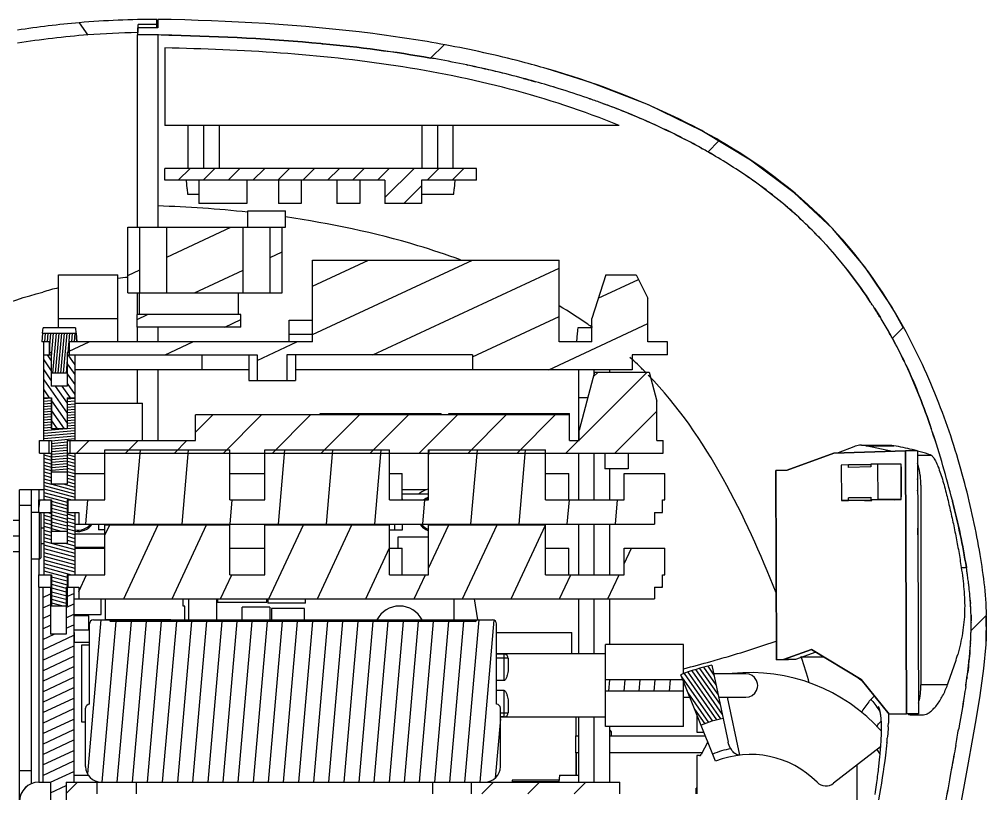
# Model space of a CAD drawing. Header units: millimetres. Extents: x 0 to 841, y 0 to 594.
# Drawn here: x 411.5 to 473.5, y 321.3 to 371 of the extents above; entities that cross this region are included whole.
import ezdxf

# ---------------------------------------------------------------- set-up
doc = ezdxf.new("R2010")
doc.units = ezdxf.units.MM
doc.header["$LTSCALE"] = 46.255
doc.layers.get('0').update_dxf_attribs({"linetype": 'CONTINUOUS'})
for name, color, linetype in [('3_ALL_AXES', 7, 'CONTINUOUS'), ('7_ALL_FEATURES', 7, 'CONTINUOUS'), ('AXIS', 7, 'CONTINUOUS'), ('DCURVE', 7, 'CONTINUOUS')]:
    doc.layers.add(name, color=color, linetype=linetype)

msp = doc.modelspace()

# ---------------------------------------------------------------- linework, layer by layer
at = {"color": 7, "linetype": 'CONTINUOUS'}
for p, q in [((420.377, 370.967), (420.377, 370.417)), ((419.077, 370.418), (419.077, 369.967)), ((420.377, 370.417), (419.077, 370.418)), ((419.127, 370.124), (419.127, 370.636)), ((420.327, 370.636), (419.127, 370.636)), ((420.327, 370.636), (420.327, 370.96)), ((420.327, 370.504), (420.327, 370.636)), ((420.327, 370.434), (420.327, 370.504)), ((419.071, 370.123), (419.127, 370.124)), ((419.077, 369.881), (419.077, 369.967)), ((420.377, 369.967), (419.077, 369.967)), ((419.077, 357.635), (419.077, 369.881)), ((420.377, 369.967), (420.433, 369.966)), ((420.433, 369.966), (420.377, 369.967)), ((420.377, 369.967), (420.377, 369.748)), ((420.377, 369.748), (420.377, 369.495)), ((421.289, 369.947), (421.076, 369.952)), ((421.076, 369.952), (421.289, 369.947)), ((420.377, 369.495), (420.377, 365.501)), ((420.827, 369.131), (420.827, 364.156)), ((430.845, 369.415), (430.925, 369.407)), ((430.845, 369.415), (430.925, 369.408)), ((430.925, 369.407), (430.845, 369.415)), ((430.925, 369.408), (430.97, 369.403)), ((430.97, 369.403), (430.925, 369.407)), ((440.187, 368.043), (440.262, 368.028)), ((440.248, 368.03), (440.187, 368.043)), ((440.187, 368.043), (440.262, 368.028)), ((443.828, 367.179), (443.912, 367.156)), ((443.912, 367.156), (444.031, 367.124)), ((444.031, 367.124), (444.146, 367.093)), ((444.146, 367.093), (444.256, 367.063)), ((444.256, 367.063), (444.359, 367.034)), ((444.359, 367.034), (444.456, 367.007)), ((444.456, 367.007), (444.545, 366.982)), ((444.545, 366.982), (444.609, 366.964)), ((420.377, 365.501), (420.377, 362.524)), ((449.036, 365.53), (448.911, 365.576)), ((448.911, 365.575), (449.035, 365.529)), ((449.97, 364.156), (420.827, 364.156)), ((422.327, 361.406), (422.327, 364.156)), ((423.327, 361.406), (423.327, 364.156)), ((424.327, 361.406), (424.327, 364.156)), ((437.327, 361.406), (437.327, 364.156)), ((438.327, 361.406), (438.327, 364.156)), ((439.327, 361.406), (439.327, 364.156)), ((420.377, 362.524), (420.377, 361.233)), ((455.217, 362.715), (455.257, 362.693)), ((455.258, 362.696), (455.218, 362.718)), ((455.257, 362.693), (455.307, 362.665)), ((455.308, 362.668), (455.258, 362.696)), ((420.377, 361.233), (420.377, 359.78)), ((420.827, 360.656), (420.827, 361.406)), ((440.827, 361.406), (420.827, 361.406)), ((440.827, 360.656), (440.827, 361.406)), ((434.948, 360.656), (420.827, 360.656)), ((422.202, 360.656), (422.25, 360.106)), ((423.004, 360.656), (423.004, 359.156)), ((426.081, 360.656), (426.081, 359.156)), ((428.115, 360.656), (428.115, 359.156)), ((429.575, 360.656), (429.575, 359.156)), ((431.87, 360.656), (431.87, 359.156)), ((433.331, 360.656), (433.331, 359.156)), ((434.948, 360.656), (434.948, 359.156)), ((437.295, 360.656), (437.295, 359.156)), ((440.827, 360.656), (437.295, 360.656)), ((439.404, 360.106), (439.452, 360.656)), ((422.25, 360.106), (422.261, 360.106)), ((422.261, 360.106), (422.271, 359.989)), ((422.271, 359.989), (422.282, 359.873)), ((422.282, 359.873), (422.292, 359.756)), ((439.363, 359.756), (439.373, 359.873)), ((439.373, 359.873), (439.383, 359.989)), ((439.383, 359.989), (439.394, 360.106)), ((439.394, 360.106), (439.404, 360.106)), ((460.604, 359.051), (458.966, 360.332)), ((420.377, 359.78), (420.377, 359.721)), ((420.377, 359.721), (420.377, 359.002)), ((422.292, 359.756), (423.004, 359.756)), ((437.295, 359.756), (439.363, 359.756)), ((420.377, 359.002), (420.377, 357.637)), ((426.081, 359.156), (423.004, 359.156)), ((426.16, 357.635), (426.16, 358.685)), ((429.575, 359.156), (428.115, 359.156)), ((428.56, 357.635), (428.56, 358.685)), ((433.331, 359.156), (431.87, 359.156)), ((437.295, 359.156), (434.948, 359.156)), ((460.632, 359.02), (460.601, 359.047)), ((460.604, 359.051), (461.335, 358.412)), ((418.46, 353.435), (418.46, 357.635)), ((418.46, 357.635), (420.958, 357.635)), ((419.226, 353.435), (419.226, 357.635)), ((420.966, 353.435), (420.966, 357.635)), ((420.966, 357.635), (425.853, 357.635)), ((425.853, 353.435), (425.853, 357.635)), ((427.215, 357.635), (428.36, 357.635)), ((427.593, 353.435), (427.593, 357.635)), ((428.36, 353.435), (428.36, 357.635)), ((430.31, 350.285), (430.31, 355.535)), ((430.31, 355.535), (446.11, 355.535)), ((446.11, 350.285), (446.11, 355.535)), ((417.832, 354.358), (417.809, 354.355)), ((449.11, 354.585), (448.21, 351.785)), ((449.11, 354.585), (451.06, 354.585)), ((451.06, 354.585), (451.81, 353.085)), ((418.46, 353.435), (420.958, 353.435)), ((419.077, 352.035), (419.077, 353.435)), ((420.966, 353.435), (425.853, 353.435)), ((425.862, 353.435), (428.36, 353.435)), ((451.81, 350.285), (451.81, 353.085)), ((466.011, 352.948), (465.983, 352.991)), ((466.344, 352.442), (466.72, 351.847)), ((419.06, 351.235), (419.06, 352.035)), ((425.71, 352.035), (419.06, 352.035)), ((425.71, 351.235), (425.71, 352.035)), ((448.21, 350.285), (448.21, 351.785)), ((412.993, 350.835), (413.024, 351.185)), ((415.095, 351.185), (413.024, 351.185)), ((415.095, 351.185), (415.126, 350.835)), ((425.71, 351.235), (419.06, 351.235)), ((419.077, 350.285), (419.077, 351.235)), ((420.377, 351.237), (420.377, 350.286)), ((447.314, 351.185), (447.304, 351.069)), ((448.21, 351.185), (447.314, 351.185)), ((412.983, 350.835), (412.935, 350.285)), ((412.983, 350.835), (412.935, 350.285)), ((412.983, 350.835), (415.136, 350.835)), ((415.184, 350.285), (415.136, 350.835)), ((415.137, 350.835), (415.185, 350.285)), ((447.273, 350.835), (447.225, 350.285)), ((447.283, 350.835), (447.273, 350.835)), ((447.294, 350.952), (447.283, 350.835)), ((447.304, 351.069), (447.294, 350.952)), ((413.435, 350.285), (412.935, 350.285)), ((413.06, 343.955), (413.06, 350.285)), ((413.415, 350.285), (413.415, 349.455)), ((413.435, 350.285), (413.435, 349.61)), ((413.435, 350.285), (413.435, 349.61)), ((414.684, 350.285), (414.684, 349.61)), ((430.31, 350.285), (414.684, 350.285)), ((414.685, 350.285), (414.685, 349.61)), ((414.704, 350.285), (414.704, 349.455)), ((448.21, 350.285), (446.11, 350.285)), ((453.06, 350.285), (451.81, 350.285)), ((453.06, 349.455), (453.06, 350.285)), ((413.06, 349.455), (413.548, 349.455)), ((413.435, 349.61), (413.548, 349.61)), ((413.547, 349.61), (413.547, 349.455)), ((413.548, 349.61), (413.548, 347.455)), ((414.571, 349.61), (414.571, 347.455)), ((414.571, 349.61), (414.685, 349.61)), ((414.571, 349.455), (426.756, 349.455)), ((414.572, 349.61), (414.572, 349.455)), ((415.06, 349.455), (415.06, 343.955)), ((426.21, 349.455), (426.21, 347.805)), ((426.756, 349.455), (426.756, 347.805)), ((428.664, 349.455), (428.664, 347.805)), ((440.56, 349.455), (428.664, 349.455)), ((429.21, 349.455), (429.21, 347.805)), ((440.56, 349.455), (440.56, 348.505)), ((450.81, 349.455), (450.81, 348.505)), ((453.06, 349.455), (450.81, 349.455)), ((414.571, 348.285), (413.548, 348.285)), ((419.077, 346.355), (419.077, 348.505)), ((420.377, 348.506), (420.377, 343.955)), ((450.81, 348.505), (440.56, 348.505)), ((447.35, 348.505), (447.35, 343.955)), ((448.392, 348.355), (447.392, 344.623)), ((448.35, 348.505), (448.35, 348.196)), ((448.392, 348.355), (451.892, 348.355)), ((449.35, 348.505), (449.35, 348.355)), ((451.892, 348.355), (452.392, 346.489)), ((414.571, 347.455), (413.548, 347.455)), ((426.21, 347.805), (429.21, 347.805)), ((413.06, 346.705), (413.561, 346.705)), ((413.548, 346.705), (413.548, 344.705)), ((413.56, 346.705), (413.56, 344.705)), ((413.561, 346.705), (413.561, 344.705)), ((414.559, 346.705), (414.559, 344.705)), ((414.559, 346.705), (415.06, 346.705)), ((414.56, 346.705), (414.56, 344.705)), ((414.571, 346.705), (414.571, 344.705)), ((415.06, 346.355), (419.392, 346.355)), ((419.392, 343.955), (419.392, 346.355)), ((447.95, 346.705), (447.35, 346.705)), ((452.392, 343.955), (452.392, 346.489)), ((422.792, 343.955), (422.792, 345.605)), ((446.792, 345.605), (422.792, 345.605)), ((430.792, 345.605), (430.792, 345.705)), ((430.792, 345.705), (438.542, 345.705)), ((438.542, 345.605), (438.542, 345.705)), ((439.042, 345.605), (439.042, 345.705)), ((439.042, 345.705), (446.792, 345.705)), ((446.792, 343.955), (446.792, 345.705)), ((414.571, 344.705), (413.548, 344.705)), ((447.392, 343.955), (447.392, 344.623)), ((412.792, 343.155), (412.792, 343.955)), ((412.792, 343.955), (413.561, 343.955)), ((413.385, 343.955), (413.385, 343.155)), ((413.56, 343.955), (413.56, 341.955)), ((413.561, 343.955), (413.561, 341.955)), ((414.559, 343.955), (414.559, 341.955)), ((414.559, 343.955), (422.792, 343.955)), ((414.56, 343.955), (414.56, 341.955)), ((414.734, 343.955), (414.734, 343.155)), ((446.792, 343.955), (447.392, 343.955)), ((452.392, 343.955), (452.792, 343.955)), ((452.792, 343.155), (452.792, 343.955)), ((412.792, 343.155), (413.56, 343.155)), ((413.06, 343.155), (413.06, 340.155)), ((413.548, 343.155), (413.548, 341.155)), ((414.56, 343.155), (452.792, 343.155)), ((414.571, 343.155), (414.571, 341.155)), ((415.06, 343.155), (415.06, 340.155)), ((416.992, 340.155), (416.992, 343.355)), ((416.992, 343.355), (424.992, 343.355)), ((424.992, 340.155), (424.992, 343.355)), ((427.242, 340.155), (427.242, 343.355)), ((427.242, 343.355), (435.242, 343.355)), ((435.242, 340.155), (435.242, 343.355)), ((437.742, 340.155), (437.742, 343.355)), ((437.742, 343.355), (445.242, 343.355)), ((445.242, 340.155), (445.242, 343.355)), ((447.35, 343.155), (447.35, 340.155)), ((448.35, 343.155), (448.35, 340.155)), ((449.042, 343.155), (449.042, 342.155)), ((450.542, 343.155), (450.542, 342.155)), ((460.733, 342.062), (463.744, 343.154)), ((463.744, 343.154), (468.332, 343.291)), ((465.014, 343.561), (464.016, 343.162)), ((465.515, 343.66), (467.298, 343.66)), ((465.784, 343.632), (465.515, 343.66)), ((465.784, 343.632), (467.586, 343.632)), ((467.502, 343.266), (465.784, 343.632)), ((468.332, 343.291), (468.402, 326.439)), ((469.097, 343.291), (468.332, 343.291)), ((469.097, 343.291), (469.167, 326.439)), ((466.561, 342.449), (466.107, 342.436)), ((466.107, 342.436), (466.107, 342.266)), ((466.571, 340.176), (466.561, 342.449)), ((468.045, 342.449), (466.561, 342.449)), ((468.054, 340.176), (468.045, 342.449)), ((469.098, 343.017), (469.975, 343.017)), ((413.56, 341.955), (414.56, 341.955)), ((415.06, 341.855), (416.992, 341.855)), ((424.992, 341.855), (427.242, 341.855)), ((435.242, 341.855), (436.042, 341.855)), ((436.042, 340.155), (436.042, 341.855)), ((445.242, 341.855), (446.742, 341.855)), ((446.742, 340.155), (446.742, 341.855)), ((449.35, 342.155), (449.35, 340.155)), ((450.292, 340.155), (450.292, 341.855)), ((450.292, 341.855), (452.892, 341.855)), ((452.892, 340.155), (452.892, 341.855)), ((460.009, 342.04), (460.733, 342.062)), ((460.06, 329.903), (460.009, 342.04)), ((464.668, 342.393), (464.213, 342.379)), ((464.213, 342.379), (464.223, 340.106)), ((464.669, 342.223), (464.668, 342.393)), ((466.107, 342.393), (464.668, 342.393)), ((466.107, 342.266), (464.669, 342.223)), ((412.75, 340.805), (412.25, 340.805)), ((412.75, 340.805), (412.75, 340.155)), ((414.571, 341.155), (413.548, 341.155)), ((469.313, 341.097), (469.313, 329.01)), ((412.742, 339.355), (412.742, 340.155)), ((412.742, 340.155), (413.561, 340.155)), ((413.511, 340.155), (413.511, 339.355)), ((413.56, 340.155), (413.56, 338.155)), ((413.561, 340.155), (413.561, 338.155)), ((414.559, 340.155), (414.559, 338.155)), ((414.559, 340.155), (416.992, 340.155)), ((414.56, 340.155), (414.56, 338.155)), ((414.609, 340.155), (414.609, 339.355)), ((424.992, 340.155), (427.242, 340.155)), ((435.242, 340.155), (437.742, 340.155)), ((437.742, 340.525), (436.042, 340.525)), ((436.042, 340.225), (436.08, 340.225)), ((436.08, 340.155), (436.08, 340.225)), ((445.242, 340.155), (450.292, 340.155)), ((452.742, 339.355), (452.742, 340.155)), ((452.742, 340.155), (452.892, 340.155)), ((464.223, 340.106), (464.677, 340.12)), ((465.706, 340.106), (464.223, 340.106)), ((464.677, 340.29), (466.115, 340.332)), ((464.677, 340.12), (464.677, 340.29)), ((466.116, 340.29), (464.677, 340.29)), ((466.161, 340.12), (464.677, 340.12)), ((465.706, 340.106), (466.161, 340.12)), ((466.115, 340.332), (466.116, 340.162)), ((466.116, 340.162), (466.571, 340.176)), ((467.6, 340.162), (466.116, 340.162)), ((466.161, 340.12), (466.161, 340.162)), ((468.054, 340.176), (466.571, 340.176)), ((467.6, 340.162), (468.054, 340.176)), ((471.35, 340.047), (471.335, 340.109)), ((471.335, 340.109), (471.351, 340.047)), ((412.742, 339.355), (413.56, 339.355)), ((412.8, 336.355), (412.8, 339.355)), ((412.9, 339.255), (412.8, 339.355)), ((413.06, 339.355), (413.06, 335.355)), ((413.548, 339.355), (413.548, 337.355)), ((414.56, 339.355), (415.309, 339.355)), ((414.571, 339.355), (414.571, 337.355)), ((415.06, 339.355), (415.06, 335.355)), ((415.309, 339.355), (415.309, 338.605)), ((452.242, 339.355), (452.242, 338.605)), ((452.242, 339.355), (452.742, 339.355)), ((409, 338.855), (411.5, 338.855)), ((412.9, 336.455), (412.9, 339.255)), ((413.56, 338.155), (414.56, 338.155)), ((415.06, 338.605), (452.242, 338.605)), ((416.583, 338.605), (416.583, 338.239)), ((416.992, 338.239), (416.583, 338.239)), ((416.992, 335.355), (416.992, 338.555)), ((416.992, 338.555), (424.992, 338.555)), ((420.52, 338.555), (420.52, 338.605)), ((420.876, 338.555), (420.876, 338.605)), ((422.527, 338.605), (422.527, 338.555)), ((423.305, 338.605), (423.305, 338.555)), ((424.555, 338.605), (424.555, 338.555)), ((424.992, 335.355), (424.992, 338.555)), ((427.242, 335.355), (427.242, 338.555)), ((427.242, 338.555), (435.242, 338.555)), ((430.055, 338.555), (430.055, 338.605)), ((431.08, 338.605), (431.08, 338.555)), ((431.58, 338.605), (431.58, 338.555)), ((435.242, 335.355), (435.242, 338.555)), ((435.242, 338.225), (436.08, 338.225)), ((435.58, 338.225), (435.58, 338.605)), ((436.08, 338.225), (436.08, 338.605)), ((437.742, 335.355), (437.742, 338.555)), ((437.742, 338.555), (445.242, 338.555)), ((439.38, 338.555), (439.38, 338.605)), ((445.242, 335.355), (445.242, 338.555)), ((447.35, 338.605), (447.35, 335.355)), ((448.35, 338.605), (448.35, 335.355)), ((449.35, 338.605), (449.35, 335.355)), ((409, 337.855), (411.5, 337.855)), ((415.06, 337.985), (416.992, 337.985)), ((435.78, 337.775), (435.78, 337.055)), ((437.742, 337.775), (435.78, 337.775)), ((409, 336.855), (411.5, 336.855)), ((414.571, 337.355), (413.548, 337.355)), ((416.992, 337.096), (415.06, 337.096)), ((415.06, 337.055), (416.992, 337.055)), ((424.992, 337.055), (427.242, 337.055)), ((435.242, 337.055), (436.042, 337.055)), ((436.042, 335.355), (436.042, 337.055)), ((445.242, 337.055), (446.742, 337.055)), ((446.742, 335.355), (446.742, 337.055)), ((450.292, 335.355), (450.292, 337.055)), ((450.292, 337.055), (452.892, 337.055)), ((452.892, 335.355), (452.892, 337.055)), ((412.75, 336.355), (412.75, 335.355)), ((412.9, 336.455), (412.8, 336.355)), ((472.239, 335.782), (472.233, 335.825)), ((472.233, 335.823), (472.239, 335.782)), ((472.233, 335.823), (472.235, 335.811)), ((472.235, 335.811), (472.239, 335.782)), ((472.253, 335.689), (472.239, 335.782)), ((412.742, 334.555), (412.742, 335.355)), ((412.742, 335.355), (413.561, 335.355)), ((413.511, 335.355), (413.511, 334.555)), ((413.56, 335.355), (413.56, 333.355)), ((413.561, 335.355), (413.561, 333.355)), ((414.559, 335.355), (414.559, 333.355)), ((414.559, 335.355), (416.992, 335.355)), ((414.56, 335.355), (414.56, 334.555)), ((414.609, 335.355), (414.609, 334.555)), ((424.992, 335.355), (427.242, 335.355)), ((435.242, 335.355), (437.742, 335.355)), ((445.242, 335.355), (450.292, 335.355)), ((452.742, 334.555), (452.742, 335.355)), ((452.742, 335.355), (452.892, 335.355)), ((472.312, 335.283), (472.301, 335.36)), ((412.742, 334.555), (413.56, 334.555)), ((412.75, 334.555), (412.75, 322.055)), ((413, 334.555), (413, 322.055)), ((413.487, 334.555), (413.487, 331.555)), ((414.512, 334.555), (414.512, 331.555)), ((414.512, 334.555), (415.309, 334.555)), ((415, 334.555), (415, 322.055)), ((415.309, 334.555), (415.309, 333.805)), ((452.242, 334.555), (452.242, 333.805)), ((452.242, 334.555), (452.742, 334.555)), ((415, 333.805), (452.242, 333.805)), ((416.754, 332.8), (416.754, 333.805)), ((416.995, 333.805), (416.995, 332.494)), ((422.005, 333.35), (422.005, 333.805)), ((422.362, 332.455), (422.362, 333.805)), ((424.14, 333.805), (424.14, 332.455)), ((424.203, 333.805), (424.203, 333.604)), ((427.378, 333.604), (427.378, 333.805)), ((427.442, 333.805), (427.442, 333.54)), ((429.855, 333.54), (429.855, 333.805)), ((439.38, 332.455), (439.38, 333.805)), ((447.35, 333.805), (447.35, 330.28)), ((448.35, 333.805), (448.35, 330.28)), ((449.35, 333.805), (449.35, 330.88)), ((413.56, 333.355), (414.559, 333.355)), ((422.108, 333.35), (422.005, 333.35)), ((422.108, 332.455), (422.108, 333.35)), ((424.203, 333.604), (427.378, 333.604)), ((425.791, 332.455), (425.791, 333.286)), ((427.569, 333.286), (425.791, 333.286)), ((429.855, 333.54), (427.442, 333.54)), ((427.569, 333.286), (427.569, 332.455)), ((427.669, 333.183), (427.669, 332.455)), ((429.796, 333.183), (427.669, 333.183)), ((429.796, 332.455), (429.796, 333.183)), ((472.487, 333.672), (472.497, 333.521)), ((415, 332.8), (416.754, 332.8)), ((415.948, 332.715), (415, 332.715)), ((415.948, 331.826), (415.948, 332.715)), ((472.533, 332.764), (472.535, 332.679)), ((472.535, 332.679), (472.539, 332.41)), ((473.497, 330.889), (473.534, 332.709)), ((416, 327.055), (416, 332.205)), ((416.25, 332.455), (441.85, 332.455)), ((416.995, 332.494), (421.219, 332.494)), ((417.3, 332.405), (440.8, 332.405)), ((440.75, 332.355), (417.35, 332.355)), ((420.05, 332.355), (420.05, 332.455)), ((421.219, 332.494), (421.219, 332.455)), ((438.05, 332.355), (438.05, 332.455)), ((442.1, 327.055), (442.1, 332.205)), ((472.54, 332.32), (472.54, 332.286)), ((414.512, 331.555), (413.487, 331.555)), ((415, 331.826), (415.948, 331.826)), ((415.034, 331.648), (415, 331.648)), ((415.034, 331.015), (415.034, 331.648)), ((416, 331.015), (415, 331.015)), ((415.48, 330.85), (415.48, 325.925)), ((416, 330.85), (415.48, 330.85)), ((449.1, 325.63), (449.1, 330.88)), ((454.1, 330.88), (449.1, 330.88)), ((454.1, 329.005), (454.1, 330.88)), ((472.501, 330.981), (472.499, 330.943)), ((449.1, 330.28), (442.1, 330.28)), ((442.6, 330.255), (442.1, 330.255)), ((442.6, 328.572), (442.6, 330.255)), ((462.297, 330.563), (460.515, 329.916)), ((462.585, 330.39), (461.279, 329.916)), ((461.658, 330.05), (461.639, 330.103)), ((463.085, 330.068), (461.697, 330.068)), ((465.493, 328.641), (462.297, 330.563)), ((442.85, 330.005), (442.1, 330.005)), ((442.85, 330.005), (442.85, 329.274)), ((455.908, 329.551), (456.955, 324.624)), ((460.515, 329.916), (460.06, 329.903)), ((460.825, 329.903), (460.06, 329.903)), ((461.279, 329.916), (460.515, 329.916)), ((461.279, 329.916), (460.825, 329.903)), ((456.152, 323.393), (453.911, 328.94)), ((458.1, 329.005), (456.024, 329.005)), ((465.198, 328.818), (465.475, 328.616)), ((469.313, 329.01), (469.313, 328.304)), ((442.6, 328.572), (442.1, 328.572)), ((454.1, 328.616), (449.1, 328.616)), ((454.1, 325.63), (454.1, 328.616)), ((465.475, 328.616), (465.567, 328.549)), ((467.285, 326.406), (465.493, 328.641)), ((471.028, 328.304), (469.313, 328.304)), ((472.274, 328.767), (472.261, 328.675)), ((442.6, 327.938), (442.1, 327.938)), ((442.6, 326.255), (442.6, 327.938)), ((454.1, 327.894), (449.1, 327.894)), ((442.85, 327.236), (442.85, 326.505)), ((454.1, 327.505), (454.491, 327.505)), ((456.343, 327.505), (458.1, 327.505)), ((457.706, 323.79), (456.916, 327.505)), ((415.75, 323.055), (415.75, 326.805)), ((442.35, 323.055), (442.35, 326.805)), ((442.35, 326.505), (442.85, 326.505)), ((468.402, 326.439), (467.285, 326.406)), ((468.049, 326.406), (467.285, 326.406)), ((469.167, 326.439), (468.049, 326.406)), ((469.167, 326.439), (468.402, 326.439)), ((468.621, 326.38), (469.478, 326.38)), ((415.48, 325.925), (415.75, 325.925)), ((442.6, 326.255), (442.35, 326.255)), ((449.1, 326.23), (442.35, 326.23)), ((447.35, 326.23), (447.35, 322.055)), ((448.35, 326.23), (448.35, 322.055)), ((454.1, 325.63), (449.1, 325.63)), ((449.35, 325.63), (449.35, 322.055)), ((449.35, 325.297), (449.45, 325.297)), ((449.45, 325.297), (449.45, 325.03)), ((471.776, 325.671), (471.741, 325.474)), ((471.776, 325.671), (471.741, 325.474)), ((466.721, 324.331), (463.721, 321.987)), ((411.5, 320.85), (411.5, 322.805)), ((411.5, 322.805), (412.25, 322.805)), ((412.25, 322.805), (412.25, 321.939)), ((471.291, 322.987), (471.291, 322.984)), ((412.75, 322.055), (413.5, 322.055)), ((413.487, 322.055), (413.487, 321.305)), ((413.5, 322.055), (413.5, 319.055)), ((414.5, 322.055), (414.5, 319.055)), ((414.5, 322.055), (416.747, 322.055)), ((414.512, 322.055), (414.512, 321.305)), ((415, 322.505), (415.922, 322.505)), ((416.5, 321.305), (416.5, 322.055)), ((416.75, 322.055), (450, 322.055)), ((419, 322.055), (419, 321.305)), ((438, 322.055), (438, 321.305)), ((440.5, 321.305), (440.5, 322.055)), ((443.1, 322.18), (443.1, 322.08)), ((446.1, 322.18), (443.1, 322.18)), ((446.1, 322.08), (443.1, 322.08)), ((443.125, 322.055), (443.1, 322.08)), ((446.1, 322.08), (446.075, 322.055)), ((446.117, 322.28), (446.097, 322.055)), ((446.1, 322.18), (446.1, 322.08)), ((446.124, 322.28), (446.117, 322.28)), ((446.144, 322.505), (446.124, 322.28)), ((446.144, 322.505), (447.35, 322.505)), ((450, 321.305), (450, 322.055)), ((454.95, 321.678), (454.912, 321.675)), ((454.912, 321.305), (454.912, 321.675))]:
    msp.add_line(p, q, dxfattribs=at)
at = {"color": 2, "linetype": 'CONTINUOUS'}
for p, q in [((415.344, 370.734), (415.888, 369.957)), ((438.742, 369.342), (437.873, 368.473)), ((456.362, 363.176), (455.645, 362.458)), ((420.848, 361.406), (420.827, 361.386)), ((422.444, 361.406), (421.694, 360.656)), ((424.04, 361.406), (423.29, 360.656)), ((425.636, 361.406), (424.886, 360.656)), ((427.233, 361.406), (426.483, 360.656)), ((428.829, 361.406), (428.079, 360.656)), ((430.425, 361.406), (429.675, 360.656)), ((432.021, 361.406), (431.271, 360.656)), ((433.617, 361.406), (432.867, 360.656)), ((435.213, 361.406), (434.463, 360.656)), ((436.81, 361.406), (434.948, 359.545)), ((438.406, 361.406), (437.656, 360.656)), ((440.002, 361.406), (439.252, 360.656)), ((437.295, 360.296), (436.156, 359.156)), ((420.966, 355.721), (425.07, 357.635)), ((427.593, 355.705), (428.36, 356.062)), ((430.31, 353.865), (433.891, 355.535)), ((430.31, 350.758), (440.553, 355.535)), ((418.46, 354.553), (419.226, 354.91)), ((422.725, 353.435), (425.853, 354.894)), ((434.177, 349.455), (446.11, 355.019)), ((448.628, 353.087), (451.207, 354.29)), ((419.06, 351.726), (419.723, 352.035)), ((440.56, 349.325), (446.11, 351.913)), ((424.67, 351.235), (425.71, 351.72)), ((445.464, 348.505), (451.81, 351.464)), ((468.185, 351.212), (467.483, 350.509)), ((412.985, 350.835), (412.937, 350.285)), ((413.158, 350.835), (413.11, 350.285)), ((413.331, 350.835), (413.283, 350.285)), ((413.504, 350.835), (413.435, 350.046)), ((413.678, 350.835), (413.548, 349.357)), ((413.851, 350.835), (413.627, 348.285)), ((414.024, 350.835), (413.8, 348.285)), ((414.197, 350.835), (413.973, 348.285)), ((414.37, 350.835), (414.146, 348.285)), ((414.543, 350.835), (414.319, 348.285)), ((414.716, 350.835), (414.608, 349.61)), ((414.889, 350.835), (414.84, 350.285)), ((415.062, 350.835), (415.013, 350.285)), ((414.704, 349.695), (415.97, 350.285)), ((420.852, 349.455), (422.632, 350.285)), ((426.756, 349.101), (429.295, 350.285)), ((413.28, 349.455), (413.548, 349.072)), ((414.618, 349.455), (415.06, 348.825)), ((413.06, 349.133), (413.548, 348.435)), ((414.571, 349.184), (414.492, 348.285)), ((414.571, 348.885), (415.06, 348.188)), ((413.06, 348.495), (413.548, 347.798)), ((414.571, 348.248), (415.06, 347.551)), ((451.756, 348.355), (447.392, 343.991)), ((448.618, 348.355), (448.31, 348.047)), ((413.06, 347.858), (414.559, 345.718)), ((413.788, 347.455), (414.559, 346.355)), ((414.234, 347.455), (414.759, 346.705)), ((414.571, 347.611), (415.06, 346.913)), ((413.06, 347.221), (413.421, 346.705)), ((413.548, 346.688), (413.06, 346.645)), ((413.548, 346.515), (413.06, 346.473)), ((413.548, 346.343), (413.06, 346.3)), ((413.548, 346.171), (413.06, 346.128)), ((413.561, 346.506), (414.559, 345.08)), ((415.06, 346.647), (414.571, 346.605)), ((415.06, 346.475), (414.571, 346.432)), ((415.06, 346.303), (414.571, 346.26)), ((413.548, 345.998), (413.06, 345.955)), ((413.548, 345.826), (413.06, 345.783)), ((413.548, 345.653), (413.06, 345.611)), ((413.561, 345.868), (414.375, 344.705)), ((415.06, 346.13), (414.571, 346.088)), ((415.06, 345.958), (414.571, 345.915)), ((415.06, 345.786), (414.571, 345.743)), ((415.06, 345.613), (414.571, 345.571)), ((423.898, 345.605), (422.792, 344.499)), ((427.037, 345.605), (424.587, 343.155)), ((430.175, 345.605), (427.725, 343.155)), ((433.314, 345.605), (430.864, 343.155)), ((436.452, 345.605), (434.002, 343.155)), ((439.591, 345.605), (437.141, 343.155)), ((442.729, 345.605), (440.279, 343.155)), ((445.868, 345.605), (443.418, 343.155)), ((452.392, 345.853), (449.694, 343.155)), ((413.548, 345.481), (413.06, 345.438)), ((413.548, 345.309), (413.06, 345.266)), ((413.548, 345.136), (413.06, 345.094)), ((413.548, 344.964), (413.06, 344.921)), ((413.561, 345.231), (413.929, 344.705)), ((415.06, 345.441), (414.571, 345.398)), ((415.06, 345.269), (414.571, 345.226)), ((415.06, 345.096), (414.571, 345.054)), ((415.06, 344.924), (414.571, 344.881)), ((413.548, 344.792), (413.06, 344.749)), ((414.527, 344.705), (413.06, 344.577)), ((415.06, 344.579), (413.06, 344.404)), ((415.06, 344.407), (413.06, 344.232)), ((415.06, 344.752), (414.571, 344.709)), ((412.833, 343.955), (412.792, 343.914)), ((415.06, 344.235), (413.06, 344.06)), ((415.06, 344.062), (413.561, 343.931)), ((414.559, 343.846), (413.561, 343.759)), ((414.559, 343.674), (413.561, 343.586)), ((415.971, 343.955), (415.171, 343.155)), ((419.11, 343.955), (418.31, 343.155)), ((422.248, 343.955), (421.448, 343.155)), ((447.356, 343.955), (446.556, 343.155)), ((413.45, 343.155), (413.548, 343.129)), ((414.559, 343.501), (413.561, 343.414)), ((414.559, 343.329), (413.561, 343.242)), ((414.559, 343.157), (413.561, 343.069)), ((414.571, 343.073), (415.06, 342.942)), ((419.239, 343.355), (418.824, 338.605)), ((422.328, 343.355), (421.912, 338.605)), ((428.505, 343.355), (428.089, 338.605)), ((431.593, 343.355), (431.177, 338.605)), ((434.681, 343.355), (434.266, 338.605)), ((437.77, 343.355), (437.742, 343.037)), ((440.858, 343.355), (440.443, 338.605)), ((443.947, 343.355), (443.531, 338.605)), ((413.06, 343.041), (413.548, 342.91)), ((413.06, 342.823), (413.548, 342.692)), ((413.06, 342.604), (413.548, 342.474)), ((414.559, 342.984), (413.561, 342.897)), ((414.559, 342.812), (413.561, 342.725)), ((414.559, 342.64), (413.561, 342.552)), ((414.559, 342.467), (413.561, 342.38)), ((414.571, 342.855), (415.06, 342.724)), ((414.571, 342.636), (415.06, 342.505)), ((413.06, 342.386), (413.548, 342.255)), ((413.06, 342.168), (413.548, 342.037)), ((413.06, 341.949), (413.548, 341.819)), ((414.559, 342.295), (413.561, 342.208)), ((414.559, 342.122), (413.561, 342.035)), ((414.571, 342.418), (415.06, 342.287)), ((414.571, 342.2), (415.06, 342.069)), ((414.571, 341.981), (415.06, 341.85)), ((413.06, 341.731), (413.548, 341.6)), ((413.06, 341.513), (413.548, 341.382)), ((413.06, 341.294), (413.548, 341.163)), ((414.571, 341.763), (415.06, 341.632)), ((414.571, 341.544), (415.06, 341.414)), ((414.571, 341.326), (415.06, 341.195)), ((413.06, 341.076), (415.06, 340.54)), ((413.06, 340.858), (415.06, 340.322)), ((413.06, 340.639), (414.867, 340.155)), ((413.58, 341.155), (415.06, 340.758)), ((414.395, 341.155), (415.06, 340.977)), ((412.782, 340.155), (412.742, 339.696)), ((413.06, 340.421), (414.559, 340.019)), ((413.06, 340.203), (413.237, 340.155)), ((413.561, 340.068), (414.559, 339.801)), ((415.871, 340.155), (415.735, 338.605)), ((425.136, 340.155), (425.001, 338.605)), ((437.49, 340.155), (437.354, 338.605)), ((446.755, 340.155), (446.62, 338.605)), ((449.844, 340.155), (449.708, 338.605)), ((413.3, 339.355), (413.548, 339.288)), ((413.561, 339.85), (414.559, 339.583)), ((413.561, 339.632), (414.559, 339.364)), ((413.561, 339.413), (414.559, 339.146)), ((413.06, 339.18), (413.548, 339.049)), ((413.06, 338.941), (413.548, 338.811)), ((413.561, 339.195), (414.559, 338.927)), ((413.561, 338.976), (414.559, 338.709)), ((413.561, 338.758), (414.559, 338.491)), ((414.571, 339.253), (415.06, 339.122)), ((414.571, 339.014), (415.06, 338.883)), ((414.571, 338.775), (415.06, 338.644)), ((413.06, 338.702), (413.548, 338.572)), ((413.06, 338.463), (413.548, 338.333)), ((413.06, 338.224), (413.548, 338.094)), ((413.561, 338.54), (414.559, 338.272)), ((413.561, 338.321), (414.182, 338.155)), ((414.571, 338.536), (415.06, 338.406)), ((414.571, 338.297), (415.06, 338.167)), ((416.992, 337.896), (417.3, 338.555)), ((418.19, 333.805), (420.405, 338.555)), ((421.296, 333.805), (423.511, 338.555)), ((427.507, 333.805), (429.722, 338.555)), ((430.613, 333.805), (432.828, 338.555)), ((437.742, 335.774), (439.039, 338.555)), ((439.93, 333.805), (442.145, 338.555)), ((443.035, 333.805), (445.242, 338.538)), ((413.06, 337.986), (413.548, 337.855)), ((413.06, 337.747), (413.548, 337.616)), ((413.06, 337.508), (413.548, 337.377)), ((414.571, 338.058), (415.06, 337.928)), ((414.571, 337.819), (415.06, 337.689)), ((414.571, 337.581), (415.06, 337.45)), ((413.06, 337.269), (415.06, 336.733)), ((413.06, 337.03), (415.06, 336.494)), ((413.629, 337.355), (415.06, 336.972)), ((414.521, 337.355), (415.06, 337.211)), ((433.718, 333.805), (435.242, 337.073)), ((450.292, 336.048), (450.762, 337.055)), ((413.06, 336.791), (415.06, 336.255)), ((413.06, 336.552), (415.06, 336.016)), ((413.06, 336.313), (415.06, 335.777)), ((413.06, 336.074), (415.06, 335.538)), ((413.06, 335.835), (414.85, 335.355)), ((413.06, 335.596), (414.559, 335.194)), ((413.06, 335.357), (413.066, 335.355)), ((413.561, 335.223), (414.559, 334.955)), ((415.309, 334.287), (415.807, 335.355)), ((424.401, 333.805), (425.124, 335.355)), ((436.824, 333.805), (437.547, 335.355)), ((446.141, 333.805), (446.864, 335.355)), ((449.246, 333.805), (449.969, 335.355)), ((413.561, 334.984), (414.559, 334.716)), ((413.561, 334.745), (414.559, 334.477)), ((413.561, 334.506), (414.559, 334.238)), ((452.702, 334.555), (452.742, 334.642)), ((413, 333.9), (413.487, 334.127)), ((413.561, 334.267), (414.559, 333.999)), ((413.561, 334.028), (414.559, 333.76)), ((413.561, 333.789), (414.559, 333.521)), ((414.512, 333.934), (415, 334.161)), ((413, 333.228), (413.487, 333.456)), ((413.561, 333.55), (414.288, 333.355)), ((414.512, 333.262), (415, 333.49)), ((413, 332.557), (413.487, 332.784)), ((414.512, 332.591), (415, 332.818)), ((473.507, 332.746), (472.524, 331.763)), ((413, 331.886), (413.487, 332.113)), ((414.512, 331.92), (415, 332.147)), ((416.732, 332.455), (415.869, 322.591)), ((417.693, 332.355), (416.791, 322.055)), ((418.662, 332.355), (417.761, 322.055)), ((419.631, 332.355), (418.73, 322.055)), ((420.601, 332.355), (419.699, 322.055)), ((421.57, 332.355), (420.669, 322.055)), ((422.539, 332.355), (421.638, 322.055)), ((423.509, 332.355), (422.608, 322.055)), ((424.478, 332.355), (423.577, 322.055)), ((425.447, 332.355), (424.546, 322.055)), ((426.417, 332.355), (425.516, 322.055)), ((427.386, 332.355), (426.485, 322.055)), ((428.356, 332.355), (427.454, 322.055)), ((429.325, 332.355), (428.424, 322.055)), ((430.294, 332.355), (429.393, 322.055)), ((431.264, 332.355), (430.363, 322.055)), ((432.233, 332.355), (431.332, 322.055)), ((433.202, 332.355), (432.301, 322.055)), ((434.172, 332.355), (433.271, 322.055)), ((435.141, 332.355), (434.24, 322.055)), ((436.11, 332.355), (435.209, 322.055)), ((437.08, 332.355), (436.179, 322.055)), ((438.049, 332.355), (437.148, 322.055)), ((439.019, 332.355), (438.117, 322.055)), ((439.988, 332.355), (439.087, 322.055)), ((440.966, 332.455), (440.056, 322.055)), ((441.934, 332.438), (441.026, 322.055)), ((413, 331.214), (413.73, 331.555)), ((413, 330.543), (415, 331.476)), ((413, 329.872), (415, 330.804)), ((413, 329.2), (415, 330.133)), ((413, 328.529), (415, 329.462)), ((455.385, 329.423), (456.175, 328.294)), ((455.648, 329.487), (456.041, 328.926)), ((413, 327.858), (415, 328.79)), ((453.96, 328.818), (455.956, 325.968)), ((454.127, 329.02), (456.212, 326.042)), ((454.371, 329.111), (456.475, 326.106)), ((454.618, 329.199), (456.578, 326.399)), ((454.872, 329.276), (456.444, 327.031)), ((455.125, 329.354), (456.31, 327.662)), ((449.355, 328.616), (449.291, 327.894)), ((450.324, 328.616), (450.261, 327.894)), ((451.293, 328.616), (451.23, 327.894)), ((452.263, 328.616), (452.199, 327.894)), ((453.232, 328.616), (453.169, 327.894)), ((413, 327.186), (415, 328.119)), ((454.38, 327.778), (455.702, 325.89)), ((413, 326.515), (415, 327.447)), ((413, 325.843), (415, 326.776)), ((454.801, 326.738), (455.457, 325.801)), ((413, 325.172), (415, 326.105)), ((442.35, 326.11), (442.018, 322.318)), ((413, 324.501), (415, 325.433)), ((413, 323.829), (415, 324.762)), ((413, 323.158), (415, 324.091)), ((413, 322.487), (415, 323.419)), ((413.5, 322.048), (415, 322.748)), ((415.233, 322.055), (414.512, 321.334)), ((414.954, 322.055), (415, 322.076)), ((441.899, 322.055), (441.149, 321.305)), ((444.862, 322.055), (444.112, 321.305)), ((447.825, 322.055), (447.075, 321.305)), ((412.031, 321.816), (411.739, 321.523)), ((413.5, 321.377), (414.5, 321.843))]:
    msp.add_line(p, q, dxfattribs=at)
at = {"color": 7, "linetype": 'CONTINUOUS'}
for points in [[(458.398, 361.947), (455.269, 363.825), (451.841, 365.482), (448.125, 366.918), (445.345, 367.796)], [(468.179, 351.208), (467.451, 352.525), (465.717, 355.092), (463.643, 357.559), (461.199, 359.853), (458.398, 361.947)], [(473.499, 330.888), (473.519, 331.29), (473.507, 332.746)], [(473.39, 308.842), (473.159, 309.1), (472.498, 309.932), (471.936, 310.785), (471.501, 311.662), (471.214, 312.57), (471.072, 313.515), (471.05, 314.474), (471.106, 315.427), (471.207, 316.37), (471.335, 317.305), (471.48, 318.244), (471.636, 319.183), (471.795, 320.119), (471.964, 321.081), (472.152, 322.128), (472.366, 323.305), (472.604, 324.619), (472.857, 326.051), (473.114, 327.606), (473.355, 329.337), (473.499, 330.888)], [(458.85, 328.255), (458.838, 328.385), (458.773, 328.583), (458.656, 328.758), (458.494, 328.892), (458.302, 328.976), (458.1, 329.005)], [(458.1, 327.505), (458.303, 327.534), (458.495, 327.618), (458.658, 327.754), (458.775, 327.931), (458.839, 328.13), (458.85, 328.255)], [(466.577, 326.917), (466.578, 326.917), (466.578, 326.916), (466.579, 326.913), (466.581, 326.91), (466.583, 326.906), (466.585, 326.901), (466.588, 326.896), (466.59, 326.891), (466.593, 326.885), (466.596, 326.879), (466.598, 326.873), (466.601, 326.866), (466.604, 326.858), (466.608, 326.851), (466.611, 326.843), (466.614, 326.834), (466.617, 326.825), (466.621, 326.816), (466.624, 326.806), (466.628, 326.796), (466.631, 326.786), (466.635, 326.775), (466.639, 326.764), (466.642, 326.752), (466.646, 326.74), (466.65, 326.728), (466.653, 326.715), (466.657, 326.702), (466.661, 326.688), (466.664, 326.674), (466.668, 326.66), (466.672, 326.645), (466.675, 326.63), (466.679, 326.615), (466.682, 326.599), (466.686, 326.582), (466.69, 326.565), (466.693, 326.547), (466.697, 326.528), (466.701, 326.508), (466.704, 326.487), (466.708, 326.466), (466.712, 326.443), (466.715, 326.42), (466.719, 326.396), (466.722, 326.371), (466.726, 326.345), (466.729, 326.319), (466.732, 326.291), (466.736, 326.263), (466.739, 326.234), (466.742, 326.205), (466.745, 326.174), (466.747, 326.143), (466.75, 326.111), (466.752, 326.078), (466.755, 326.045), (466.757, 326.011), (466.759, 325.976), (466.761, 325.94), (466.763, 325.904), (466.764, 325.867), (466.766, 325.829), (466.767, 325.79), (466.768, 325.751), (466.769, 325.71), (466.77, 325.669), (466.77, 325.626), (466.771, 325.583), (466.771, 325.538), (466.771, 325.492), (466.771, 325.446), (466.77, 325.398), (466.77, 325.349), (466.769, 325.299), (466.768, 325.247), (466.766, 325.194), (466.765, 325.14), (466.763, 325.085), (466.761, 325.028), (466.759, 324.97), (466.756, 324.911), (466.753, 324.85), (466.75, 324.787), (466.747, 324.723), (466.743, 324.657), (466.739, 324.59), (466.734, 324.521), (466.729, 324.45), (466.724, 324.377)], [(466.706, 324.147), (466.7, 324.066), (466.692, 323.983), (466.685, 323.898), (466.677, 323.811), (466.668, 323.721), (466.659, 323.628), (466.65, 323.534), (466.64, 323.436), (466.629, 323.336), (466.618, 323.233), (466.607, 323.127), (466.594, 323.019), (466.581, 322.907), (466.568, 322.791), (466.553, 322.673), (466.538, 322.551), (466.522, 322.425), (466.505, 322.295), (466.487, 322.162), (466.468, 322.024), (466.448, 321.882), (466.427, 321.735), (466.405, 321.584), (466.382, 321.428), (466.358, 321.267)], [(466.724, 324.377), (466.719, 324.303), (466.713, 324.226), (466.706, 324.147)]]:
    msp.add_lwpolyline(points, dxfattribs=at)
for centre, radius, start, end in [((420.025, 315.562), 55.387, 94.84999, 98.98269), ((420.288, 312.368), 58.592, 89.96156, 94.84173), ((420.043, 315.444), 54.682, 94.35908, 99.11868), ((420.269, 312.651), 57.484, 91.19434, 94.37165), ((416.569, 172.543), 197.461, 88.69201, 88.8787), ((416.904, 190.073), 179.928, 88.67151, 88.87638), ((424.753, 293.704), 75.925, 79.70909, 80.04781), ((424.831, 294.05), 75.57, 79.72, 80.05969), ((425.303, 296.675), 72.904, 78.21931, 79.71668), ((425.363, 296.94), 72.632, 78.2235, 79.72644), ((426.514, 302.336), 67.114, 75.04933, 78.19138), ((426.483, 302.225), 67.23, 75.04919, 78.17365), ((427.452, 305.958), 63.373, 74.54634, 75.02494), ((427.421, 305.844), 63.491, 74.54643, 75.02368), ((427.595, 306.476), 62.835, 74.29017, 74.54604), ((427.676, 306.77), 62.531, 74.28881, 74.54584), ((428.186, 308.558), 60.671, 72.80507, 74.29488), ((427.999, 307.891), 61.364, 72.82212, 74.295), ((429.201, 311.752), 57.32, 70.93479, 72.83082), ((429.279, 312.071), 56.993, 70.90439, 72.81114), ((430.3, 314.964), 53.925, 70.06046, 70.92348), ((430.275, 314.977), 53.92, 70.03093, 70.89421), ((430.654, 316.024), 52.807, 69.7732, 70.02877), ((430.714, 316.112), 52.705, 69.80205, 70.0581), ((430.981, 316.908), 51.864, 69.16477, 69.62861), ((432.283, 320.218), 48.31, 65.33528, 69.70947), ((432.42, 320.585), 47.917, 65.30089, 69.20871), ((434.701, 325.561), 42.443, 61.09386, 65.29172), ((435.025, 326.193), 41.736, 61.06359, 65.33269), ((436.015, 327.991), 39.68, 60.33771, 60.90999), ((436.667, 329.235), 38.278, 60.26502, 60.85833), ((437.926, 331.261), 35.892, 55.49605, 60.4056), ((438.083, 331.649), 35.48, 55.35016, 60.31701), ((439.623, 333.927), 32.731, 53.77464, 55.29926), ((440.069, 334.441), 32.058, 53.87629, 55.43198), ((441.744, 336.706), 29.241, 49.83411, 53.91116), ((418.066, 283.856), 75.181, 83.82845, 88.23844), ((442.909, 338.118), 27.411, 49.57404, 49.79077), ((441.948, 336.885), 28.967, 47.99588, 49.83232), ((442.954, 338.172), 27.341, 47.75672, 49.5738), ((442.924, 337.96), 27.515, 44.6772, 48.0076), ((442.965, 338.184), 27.324, 44.40489, 47.75707), ((443.015, 338.233), 27.255, 43.41961, 44.40395), ((443.704, 338.742), 26.41, 43.64409, 44.66023), ((422.077, 316.552), 38.043, 95.45719, 96.40699), ((416.87, 341.395), 12.682, 103.03457, 107.74796), ((437.566, 333.744), 34.319, 33.60379, 34.11039), ((430.538, 326.179), 30.666, 55.40014, 59.46065), ((437.934, 334.209), 33.757, 33.29173, 33.71932), ((438.386, 334.288), 33.334, 32.99545, 33.60421), ((438.107, 334.323), 33.55, 32.68708, 33.29191), ((438.315, 334.456), 33.302, 32.05663, 32.6871), ((439.242, 334.844), 32.313, 32.34581, 32.99557), ((438.521, 334.585), 33.059, 31.47281, 32.05657), ((440.038, 335.348), 31.372, 31.73027, 32.34555), ((438.649, 334.664), 32.909, 31.30512, 31.47249), ((440.509, 335.641), 30.817, 31.55024, 31.72895), ((439.107, 334.938), 32.375, 28.75588, 31.31154), ((441.133, 336.022), 30.086, 30.60286, 31.55327), ((431.557, 327.689), 28.845, 54.60157, 55.36481), ((441.554, 336.273), 29.596, 28.76818, 30.59867), ((440.053, 335.456), 31.297, 25.68619, 28.75824), ((441.107, 336.036), 30.101, 25.56127, 28.75575), ((434.075, 330.853), 24.798, 46.52368, 48.04209), ((434.479, 331.279), 24.211, 44.87428, 46.52381), ((440.557, 335.704), 30.735, 25.25761, 25.67627), ((439.78, 335.393), 31.576, 25.16585, 25.57344), ((420.7, 328.09), 52.017, 18.44005, 18.64404), ((420.777, 328.041), 51.958, 18.51796, 18.72218), ((411.796, 325.195), 61.379, 14.06243, 18.37478), ((465.236, 341.097), 3.89, 357.8052, 6.07854), ((438.1, 339.255), 1.625, 102.74161, 128.4437), ((465.268, 341.091), 3.858, 354.66019, 357.87764), ((438.1, 339.255), 1.125, 108.59405, 126.62617), ((438.1, 339.255), 1.046, 110.02272, 120.38393), ((415.25, 339.255), 1.125, 260.24325, 324.59775), ((415.25, 339.255), 1.046, 259.51974, 321.46417), ((438.1, 339.255), 1.125, 215.40225, 251.40595), ((438.1, 339.255), 1.046, 218.53583, 249.97728), ((438.1, 339.255), 1.046, 317.87783, 321.46417), ((438.1, 339.255), 1.125, 321.4831, 324.59775), ((438.1, 339.255), 1.625, 334.45361, 336.39581), ((465.162, 338.101), 3.964, 359.98515, 3.52076), ((465.152, 338.099), 3.974, 357.24636, 0.01273), ((440.144, 330.787), 32.482, 8.67904, 8.84614), ((433.281, 329.865), 39.406, 8.01636, 8.49929), ((441.687, 331.02), 30.921, 7.92406, 8.68372), ((441.057, 330.951), 31.554, 7.21442, 7.89169), ((443.944, 331.334), 28.642, 7.17823, 7.92438), ((444.944, 331.445), 27.636, 6.67291, 7.20917), ((446.197, 331.619), 26.372, 6.61424, 7.17623), ((447.732, 331.77), 24.828, 5.83609, 6.6764), ((448.193, 331.849), 24.362, 5.7605, 6.61691), ((449.606, 331.991), 22.943, 4.18962, 5.76146), ((450.619, 332.062), 21.926, 4.23635, 5.84515), ((435.88, 331.725), 1.625, 26.70205, 153.29795), ((451.968, 332.167), 20.573, 3.77253, 4.21985), ((475.903, 333.919), 3.425, 183.98862, 184.20381), ((452.129, 332.182), 20.412, 3.51052, 3.76131), ((452.205, 332.183), 20.336, 3.52052, 3.77229), ((452.583, 332.206), 19.957, 2.40513, 3.52289), ((452.639, 332.211), 19.901, 1.59159, 3.51621), ((452.965, 332.222), 19.576, 1.58655, 2.40341), ((452.975, 332.223), 19.565, 1.33737, 1.58565), ((452.993, 332.223), 19.547, 0.54816, 1.33721), ((416.25, 332.205), 0.25, 90, 180), ((417.25, 332.405), 0.05, 0, 90), ((417.35, 332.405), 0.05, 180, 270), ((440.75, 332.405), 0.05, 270, 360), ((440.85, 332.405), 0.05, 90, 180), ((441.85, 332.205), 0.25, 0, 90), ((451.946, 332.248), 20.594, 356.47324, 359.09925), ((452.819, 332.223), 19.721, 358.66219, 0.18329), ((452.921, 332.226), 19.619, 359.11973, 0.17528), ((452.948, 332.223), 19.592, 0.28487, 0.54823), ((453.067, 332.226), 19.473, 0.34451, 0.54162), ((453.041, 332.226), 19.499, 0.17645, 0.34453), ((451.604, 332.258), 20.936, 356.50452, 358.644), ((448.839, 332.439), 23.707, 355.26053, 356.38289), ((448.58, 332.446), 23.966, 355.63865, 355.85557), ((449.581, 332.375), 22.963, 355.85237, 356.52092), ((442.6, 330.005), 0.25, 0, 90), ((463.084, 328.954), 1.114, 87.6468, 89.99692), ((445.187, 332.726), 27.371, 353.62699, 355.59398), ((458.4, 317.83), 11.982, 102, 112), ((420.357, 456.541), 131.619, 284.86146, 285.64355), ((434.734, 333.907), 37.89, 352.20256, 353.35195), ((439.891, 333.293), 32.697, 353.37518, 353.67061), ((458.4, 317.83), 11.25, 41.73434, 96.02794), ((430.096, 334.504), 42.566, 352.03238, 352.70023), ((464.143, 328.3), 5.171, 355.26975, 0.05306), ((423.198, 335.485), 49.534, 351.53524, 352.09715), ((422.357, 335.584), 50.38, 351.56499, 352.03574), ((416, 326.805), 0.25, 90, 180), ((442.1, 326.805), 0.25, 0, 90), ((442.6, 326.505), 0.25, 270, 360), ((458.4, 317.83), 8.5, 102, 112), ((453.244, 326.384), 13.999, 356.83827, 357.77493), ((448.45, 324.657), 1.187, 32.59171, 40.68048), ((170.489, 379.001), 305.97, 349.71976, 349.92471), ((186.257, 376.163), 289.949, 349.71553, 349.93181), ((436.93, 327.736), 30.369, 354.06615, 354.57917), ((458.4, 317.83), 6.5, 101.28682, 112), ((458.4, 317.83), 6, 44.75633, 112), ((416.75, 323.055), 1, 180, 270), ((441.35, 323.055), 1, 270, 360), ((866.85, 250.928), 402.069, 169.67569, 169.97351), ((856.442, 252.768), 391.5, 169.66933, 169.97342), ((412.75, 320.805), 1.25, 90, 180), ((463.228, 322.618), 0.8, 224.75633, 308)]:
    msp.add_arc(centre, radius, start, end, dxfattribs=at)
for points, knots in [([(438.814, 369.331), (437.27, 369.617), (431.164, 370.554), (424.98, 370.879), (420.377, 370.967)], [0, 0, 0, 0, 0.254299, 1, 1, 1, 1]), ([(449.97, 364.155), (445.397, 366.035), (435.678, 368.451), (425.779, 369.029), (420.827, 369.131)], [0, 0, 0, 0, 0.499601, 1, 1, 1, 1]), ([(445.345, 367.796), (444.809, 367.951), (442.652, 368.544), (440.465, 369.025), (438.814, 369.331)], [0, 0, 0, 0, 0.249268, 1, 1, 1, 1]), ([(456.379, 363.205), (455.534, 363.695), (452.008, 365.568), (448.239, 366.959), (445.345, 367.796)], [0, 0, 0, 0, 0.24493, 1, 1, 1, 1]), ([(468.205, 351.223), (466.854, 353.671), (463.501, 358.354), (458.864, 361.763), (456.379, 363.205)], [0, 0, 0, 0, 0.493303, 1, 1, 1, 1]), ([(439.787, 355.55), (438.887, 355.879), (435.225, 357.089), (431.432, 357.884), (428.564, 358.297)], [0, 0, 0, 0, 0.248495, 1, 1, 1, 1]), ([(400.664, 347.33), (402.49, 348.745), (406.416, 351.238), (410.769, 352.894), (413.004, 353.474)], [0, 0, 0, 0, 0.500071, 1, 1, 1, 1]), ([(473.533, 332.747), (473.498, 334.146), (473.098, 337.095), (472.098, 341.658), (470.532, 346.476), (469.068, 349.66), (468.205, 351.223)], [0, 0, 0, 0, 0.216891, 0.458997, 0.723418, 1, 1, 1, 1]), ([(460.042, 334.2), (459.032, 336.693), (456.839, 341.657), (453.738, 346.202), (451.832, 348.162)], [0, 0, 0, 0, 0.495951, 1, 1, 1, 1]), ([(465.515, 343.66), (465.473, 343.66), (465.302, 343.652), (465.134, 343.609), (465.014, 343.561)], [0, 0, 0, 0, 0.245503, 1, 1, 1, 1]), ([(467.298, 343.66), (467.322, 343.66), (467.418, 343.658), (467.514, 343.646), (467.586, 343.632)], [0, 0, 0, 0, 0.246822, 1, 1, 1, 1]), ([(469.097, 343.291), (468.986, 343.32), (468.485, 343.447), (467.98, 343.554), (467.586, 343.632)], [0, 0, 0, 0, 0.222863, 1, 1, 1, 1]), ([(469.975, 343.017), (469.912, 343.041), (469.624, 343.144), (469.33, 343.229), (469.099, 343.29)], [0, 0, 0, 0, 0.218523, 1, 1, 1, 1]), ([(469.156, 342.32), (469.152, 342.334), (469.135, 342.388), (469.117, 342.441), (469.103, 342.48)], [0, 0, 0, 0, 0.257183, 1, 1, 1, 1]), ([(469.975, 343.017), (469.997, 343.009), (470.042, 342.973), (470.107, 342.897), (470.178, 342.787), (470.288, 342.584), (470.427, 342.269), (470.585, 341.836), (470.735, 341.36), (470.911, 340.698), (471.12, 339.866), (471.349, 338.863), (471.557, 337.854), (471.744, 336.84), (471.853, 336.162), (471.904, 335.822)], [0, 0, 0, 0, 0.009261, 0.022496, 0.039916, 0.061417, 0.114562, 0.177546, 0.245456, 0.314069, 0.451057, 0.588153, 0.725347, 0.862632, 1, 1, 1, 1]), ([(469.313, 341.097), (469.313, 341.207), (469.307, 341.425), (469.268, 341.836), (469.211, 342.134), (469.156, 342.32)], [0, 0, 0, 0, 0.26652, 0.529281, 1, 1, 1, 1]), ([(471.904, 335.822), (471.973, 335.358), (472.097, 334.428), (472.152, 333.018), (472.014, 331.615), (471.803, 330.7), (471.677, 330.25)], [0, 0, 0, 0, 0.250152, 0.500494, 0.750606, 1, 1, 1, 1]), ([(471.966, 335.823), (471.977, 335.823), (472.016, 335.824), (472.056, 335.825), (472.084, 335.827)], [0, 0, 0, 0, 0.285117, 1, 1, 1, 1]), ([(472.084, 335.827), (472.125, 335.828), (472.158, 335.827), (472.231, 335.839), (472.233, 335.83)], [0, 0, 0, 0, 0.816287, 1, 1, 1, 1]), ([(455.849, 329.798), (456.226, 329.904), (457.649, 330.311), (459.063, 330.754), (460.09, 331.117)], [0, 0, 0, 0, 0.264517, 1, 1, 1, 1]), ([(471.028, 328.304), (471.147, 328.625), (471.379, 329.268), (471.586, 329.92), (471.677, 330.25)], [0, 0, 0, 0, 0.499523, 1, 1, 1, 1]), ([(442.85, 329.274), (442.85, 329.214), (442.835, 329.09), (442.797, 328.939), (442.756, 328.816), (442.72, 328.724), (442.683, 328.649), (442.647, 328.595), (442.616, 328.572), (442.6, 328.572)], [0, 0, 0, 0, 0.235733, 0.483165, 0.610296, 0.739167, 0.86941, 0.935011, 1, 1, 1, 1]), ([(469.478, 326.38), (469.543, 326.38), (469.688, 326.419), (469.897, 326.546), (470.114, 326.737), (470.41, 327.078), (470.735, 327.601), (470.938, 328.062), (471.028, 328.304)], [0, 0, 0, 0, 0.075777, 0.170977, 0.284146, 0.412166, 0.698013, 1, 1, 1, 1]), ([(472.192, 328.194), (472.16, 327.98), (472.03, 327.137), (471.886, 326.297), (471.776, 325.671)], [0, 0, 0, 0, 0.254174, 1, 1, 1, 1]), ([(472.192, 328.194), (472.161, 327.981), (472.03, 327.139), (471.886, 326.299), (471.776, 325.671)], [0, 0, 0, 0, 0.252378, 1, 1, 1, 1]), ([(442.6, 327.938), (442.616, 327.938), (442.647, 327.915), (442.683, 327.861), (442.72, 327.786), (442.756, 327.694), (442.797, 327.571), (442.835, 327.42), (442.85, 327.296), (442.85, 327.236)], [0, 0, 0, 0, 0.064782, 0.130382, 0.260656, 0.38956, 0.516725, 0.76422, 1, 1, 1, 1]), ([(466.118, 327.368), (466.137, 327.388), (466.21, 327.461), (466.288, 327.53), (466.349, 327.574)], [0, 0, 0, 0, 0.272784, 1, 1, 1, 1]), ([(469.166, 327.118), (469.182, 327.176), (469.244, 327.424), (469.28, 327.679), (469.296, 327.873)], [0, 0, 0, 0, 0.235902, 1, 1, 1, 1]), ([(466.118, 327.368), (466.066, 327.315), (465.833, 327.051), (465.633, 326.759), (465.485, 326.524)], [0, 0, 0, 0, 0.209696, 1, 1, 1, 1]), ([(466.118, 327.368), (466.121, 327.35), (466.37, 327.115), (466.505, 326.838), (466.683, 326.595)], [0, 0, 0, 0, 0.056138, 1, 1, 1, 1]), ([(467.237, 326.465), (467.239, 326.417), (467.243, 326.209), (467.238, 326), (467.232, 325.84)], [0, 0, 0, 0, 0.231838, 1, 1, 1, 1]), ([(468.497, 326.411), (468.507, 326.406), (468.547, 326.389), (468.59, 326.38), (468.621, 326.38)], [0, 0, 0, 0, 0.259485, 1, 1, 1, 1]), ([(468.621, 326.38), (468.633, 326.38), (468.681, 326.384), (468.728, 326.401), (468.76, 326.419)], [0, 0, 0, 0, 0.240551, 1, 1, 1, 1]), ([(466.478, 325.611), (466.495, 325.637), (466.556, 325.731), (466.623, 325.822), (466.675, 325.884)], [0, 0, 0, 0, 0.275419, 1, 1, 1, 1]), ([(467.221, 325.611), (467.218, 325.553), (467.203, 325.304), (467.182, 325.056), (467.164, 324.867)], [0, 0, 0, 0, 0.236376, 1, 1, 1, 1]), ([(467.137, 324.596), (467.109, 324.326), (466.967, 323.099), (466.769, 321.879), (466.604, 320.93)], [0, 0, 0, 0, 0.220401, 1, 1, 1, 1]), ([(457.648, 323.783), (457.591, 323.786), (457.449, 323.833), (457.272, 323.987), (457.171, 324.129), (457.127, 324.204)], [0, 0, 0, 0, 0.249715, 0.624395, 1, 1, 1, 1]), ([(471.291, 322.984), (471.29, 322.982), (471.29, 322.979), (471.289, 322.976), (471.289, 322.975)], [0, 0, 0, 0, 0.677824, 1, 1, 1, 1])]:
    msp.add_open_spline(points, degree=3, knots=knots, dxfattribs=at)
for points in [[(430.845, 369.415), (427.669, 369.714), (424.478, 369.871), (421.289, 369.947)], [(421.289, 369.947), (424.478, 369.869), (427.668, 369.711), (430.845, 369.415)], [(437.876, 368.486), (435.588, 368.886), (433.281, 369.183), (430.97, 369.403)], [(430.97, 369.403), (433.281, 369.185), (435.588, 368.888), (437.875, 368.487)], [(462.811, 356.966), (463.976, 355.735), (465.03, 354.393), (465.98, 352.989)], [(465.983, 352.991), (465.04, 354.4), (463.985, 355.743), (462.815, 356.97)], [(469.987, 344.719), (469.514, 346.112), (468.981, 347.488), (468.354, 348.818)], [(468.359, 348.821), (468.984, 347.489), (469.516, 346.113), (469.986, 344.719)], [(471.335, 340.109), (470.959, 341.602), (470.535, 343.084), (470.046, 344.544)], [(472.233, 335.825), (472.007, 337.245), (471.7, 338.652), (471.35, 340.047)], [(471.351, 340.047), (471.701, 338.652), (472.01, 337.244), (472.233, 335.823)], [(462.151, 328.421), (462.018, 328.972), (461.847, 329.515), (461.658, 330.05)], [(472.465, 330.48), (472.427, 330.018), (472.376, 329.556), (472.317, 329.095)], [(466.675, 325.884), (466.702, 325.915), (466.729, 325.946), (466.759, 325.976)], [(457.127, 324.204), (457.051, 324.335), (456.987, 324.476), (456.955, 324.624)], [(471.547, 324.397), (471.462, 323.923), (471.375, 323.449), (471.289, 322.975)], [(471.548, 324.397), (471.462, 323.927), (471.377, 323.457), (471.291, 322.987)]]:
    msp.add_open_spline(points, degree=3, dxfattribs=at)
at = {"layer": '3_ALL_AXES', "color": 7, "linetype": 'CONTINUOUS'}
for p, q in [((426.16, 358.685), (428.559, 358.685)), ((425.853, 357.635), (427.215, 357.635)), ((428.36, 357.635), (428.56, 357.635)), ((426.21, 349.455), (426.21, 347.805)), ((429.21, 349.455), (429.21, 347.805)), ((465.2, 323.143), (465.2, 320.93))]:
    msp.add_line(p, q, dxfattribs=at)
msp.add_arc((458.45, 317.805), 10.25, 36.48295, 38.2835, dxfattribs=at)
at = {"layer": '7_ALL_FEATURES', "color": 7, "linetype": 'CONTINUOUS'}
for p, q in [((414.01, 351.185), (414.01, 354.585)), ((414.01, 354.585), (417.81, 354.585)), ((417.81, 350.285), (417.81, 354.585)), ((419.21, 352.035), (419.21, 353.435)), ((425.56, 352.035), (425.56, 353.435)), ((414.01, 351.785), (417.81, 351.785)), ((428.81, 350.285), (428.81, 351.685)), ((428.81, 351.685), (430.31, 351.685)), ((428.81, 350.785), (430.31, 350.785)), ((423.21, 349.455), (423.21, 348.505)), ((426.21, 348.505), (415.06, 348.505)), ((440.56, 348.505), (429.21, 348.505)), ((411.5, 322.805), (411.5, 340.805)), ((412.25, 340.805), (411.5, 340.805)), ((412.25, 340.805), (412.25, 322.805)), ((413.06, 340.805), (412.75, 340.805)), ((437.617, 340.805), (436.042, 340.805)), ((412.25, 339.805), (411.5, 339.805)), ((439.866, 338.605), (439.875, 338.555)), ((440.666, 333.805), (440.89, 332.462)), ((454.95, 326.369), (454.95, 325.255)), ((454.95, 325.255), (455.4, 325.255)), ((447.19, 323.93), (447.19, 325.03)), ((447.19, 325.03), (447.35, 325.03)), ((449.35, 325.03), (455.491, 325.03)), ((455.645, 324.647), (455.234, 323.824)), ((447.35, 323.93), (447.19, 323.93)), ((447.207, 323.93), (447.207, 322.505)), ((455.287, 323.93), (449.35, 323.93)), ((454.95, 323.755), (454.95, 321.305)), ((455.122, 323.755), (454.95, 323.755)), ((465.2, 323.143), (465.2, 320.93))]:
    msp.add_line(p, q, dxfattribs=at)
msp.add_arc((455.122, 323.88), 0.125, 270, 333.43495, dxfattribs=at)
at = {"layer": 'AXIS', "color": 7, "linetype": 'CONTINUOUS'}
for p, q in [((449.042, 343.155), (449.042, 342.155)), ((450.542, 343.155), (450.542, 342.155)), ((450.542, 342.155), (449.042, 342.155)), ((412.742, 339.355), (412.25, 339.355)), ((412.9, 338.355), (413.06, 338.355)), ((412.9, 337.355), (413.06, 337.355)), ((412.8, 336.355), (412.25, 336.355)), ((442.1, 331.655), (446.925, 331.655)), ((446.925, 330.28), (446.925, 331.655)), ((447.2, 325.03), (447.2, 326.23)), ((447.2, 322.505), (447.2, 323.93))]:
    msp.add_line(p, q, dxfattribs=at)
at = {"layer": 'DCURVE', "color": 4, "linetype": 'CONTINUOUS'}
for p, q in [((463.744, 343.154), (460.733, 342.062)), ((468.332, 343.291), (463.744, 343.154)), ((468.402, 326.439), (468.332, 343.291)), ((460.733, 342.062), (460.009, 342.04)), ((460.009, 342.04), (460.06, 329.903)), ((468.046, 342.279), (468.054, 340.346)), ((460.515, 329.916), (462.297, 330.563)), ((462.297, 330.563), (465.493, 328.641)), ((460.06, 329.903), (460.515, 329.916)), ((465.493, 328.641), (467.285, 326.406)), ((467.285, 326.406), (468.402, 326.439))]:
    msp.add_line(p, q, dxfattribs=at)

doc.saveas('drawing.dxf')
